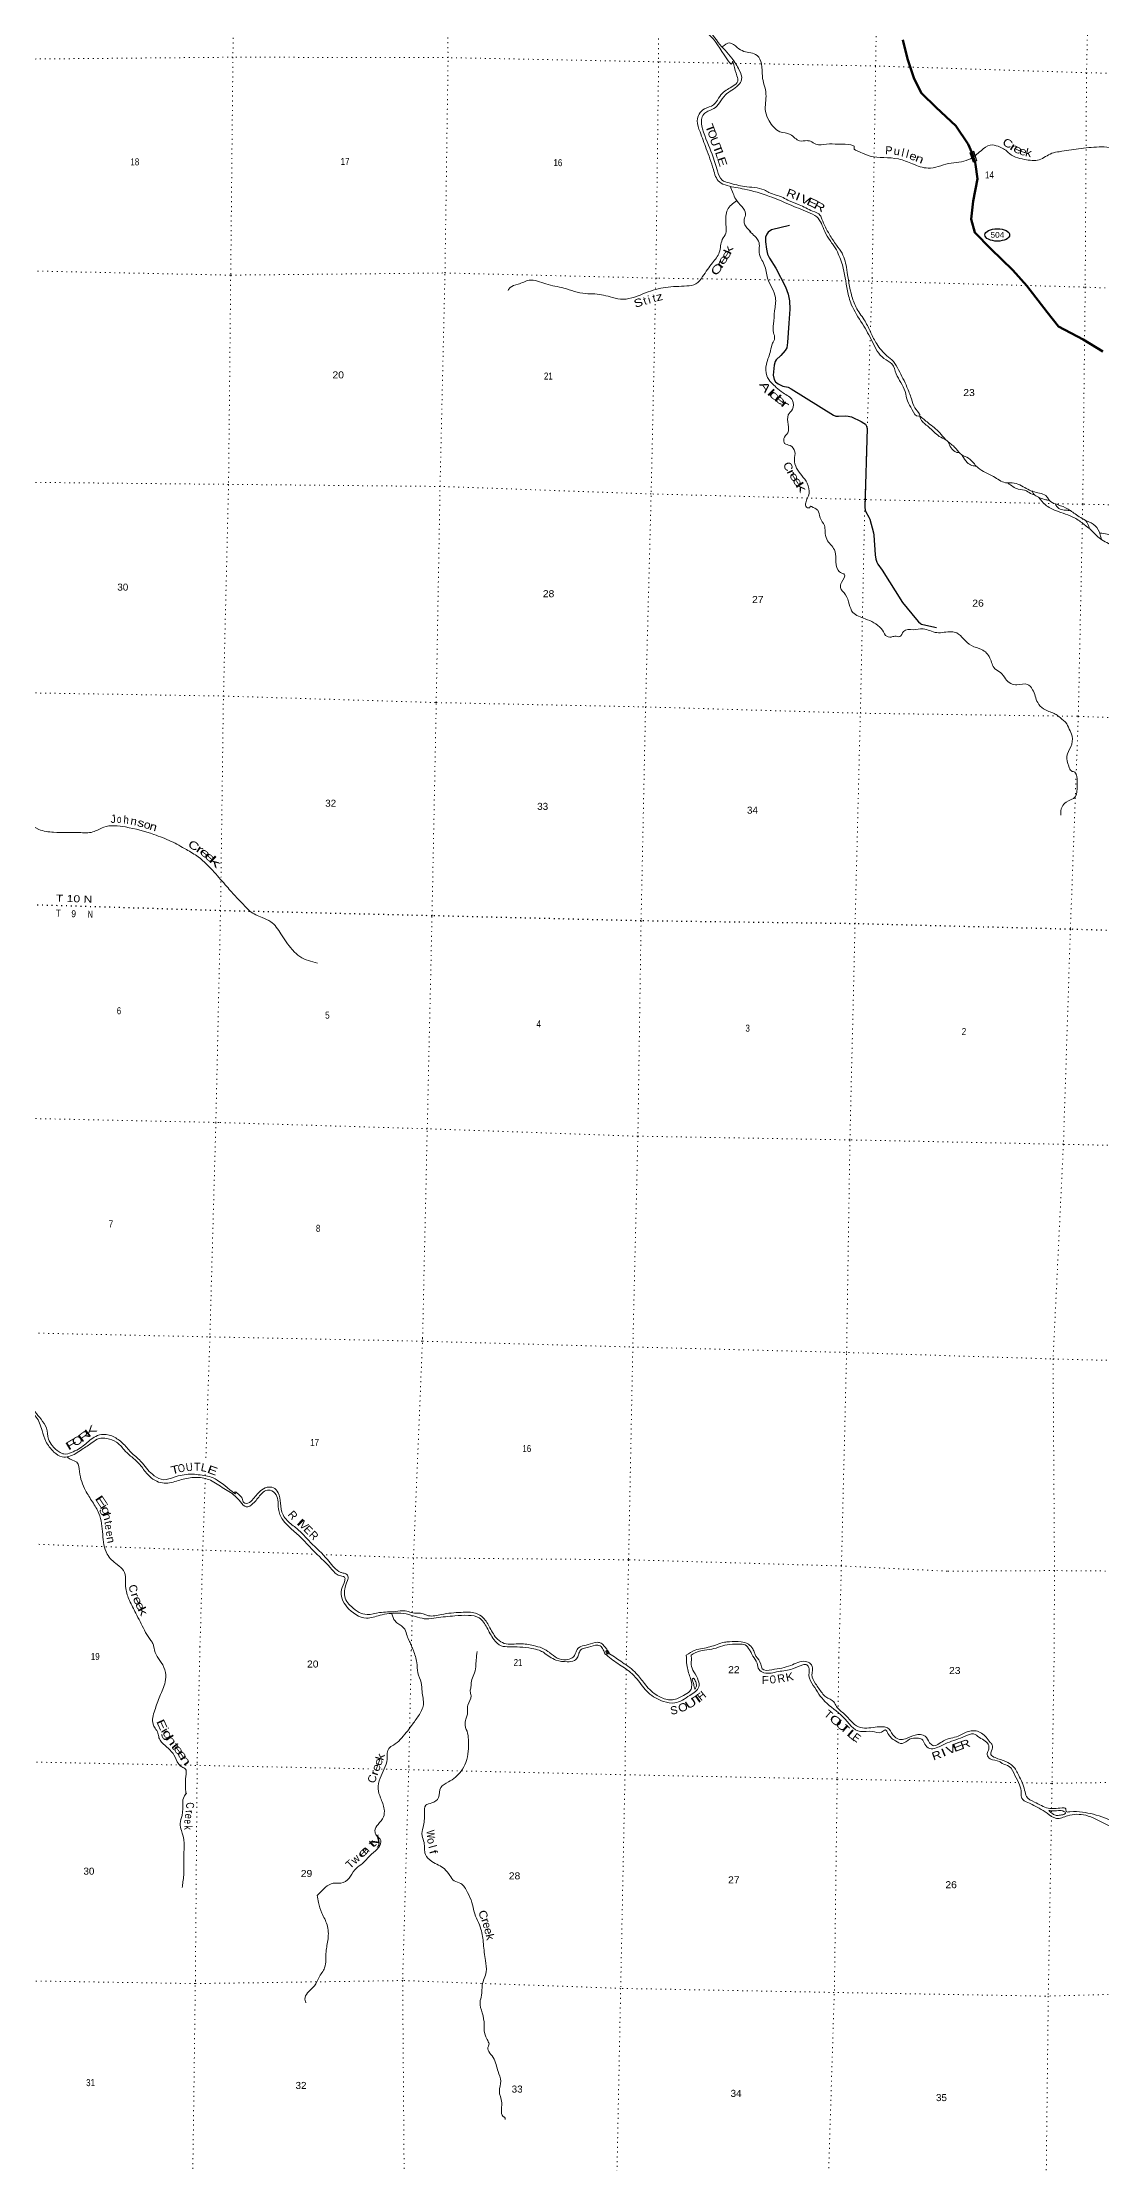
# Model space of a CAD drawing. Header units: feet. Extents: x -509309 to -252658, y -547785 to -360805.
# Drawn here: x -408342 to -381871, y -467175 to -414164 of the extents above; entities that cross this region are included whole.
import ezdxf
from ezdxf.enums import TextEntityAlignment as Align

# ---------------------------------------------------------------- set-up
doc = ezdxf.new("R2010")
doc.units = ezdxf.units.FT
doc.header["$LTSCALE"] = 80
doc.linetypes.add('DOTTED', pattern=[1.5, 0.3, -1.2])
for name, color, linetype, lineweight in [('17', 7, 'Continuous', 25), ('23', 7, 'Continuous', 70), ('29', 7, 'Continuous', 25), ('39', 7, 'Continuous', 13), ('59', 7, 'Continuous', 13), ('6', 7, 'DOTTED', 25), ('7', 7, 'DOTTED', 13)]:
    doc.layers.add(name, color=color, linetype=linetype, lineweight=lineweight)
doc.layers.add('41', color=7, linetype='Continuous')

msp = doc.modelspace()

# ---------------------------------------------------------------- linework, layer by layer
at = {"layer": '17'}
msp.add_ellipse((-384477.76, -418975.78), major_axis=(309.24, -1), ratio=0.500121, dxfattribs=at)
at = {"layer": '23'}
msp.add_lwpolyline([(-381839.8, -421884.53), (-382332.82, -421586.83), (-382949.86, -421260.9), (-383229.01, -420902.53), (-383738.19, -420250.91), (-384086.99, -419855.19), (-384638.33, -419323.41), (-385041.14, -418914.72), (-385133.88, -418577.59), (-385080.17, -418128.4), (-384972.44, -417571.63), (-385024.86, -417214.32), (-385031.92, -417166.22), (-385035.06, -417144.82), (-385111.85, -416912.53), (-385207, -416709.66), (-385512.57, -416250.37), (-386006.91, -415791.9), (-386374.39, -415432.03), (-386555.13, -415073.31), (-386719.46, -414574.22), (-386836.05, -414102.05)], dxfattribs=at)
at = {"layer": '29'}
for points in [[(-389673.07, -418741.16), (-390123.82, -418847.46), (-390199.67, -418902.83), (-390238.61, -418954.09), (-390269.36, -419034.07), (-390271.4, -419150.96), (-390244.76, -419333.47), (-390220.16, -419456.51), (-390173.02, -419552.89), (-390009.04, -419807.18), (-389771.27, -420274.74), (-389707.73, -420457.25), (-389672.88, -420619.25), (-389664.69, -420832.52), (-389689.28, -421177.04), (-389722.08, -421661), (-389740.53, -421798.41), (-389779.47, -421866.07), (-389886.06, -421989.11), (-390000.84, -422095.75), (-390031.59, -422138.82), (-390050.03, -422226.99), (-390074.63, -422481.28), (-390052.09, -422585.87), (-390017.24, -422645.33), (-389949.6, -422700.71), (-389836.86, -422751.97), (-389707.73, -422782.74), (-389631.89, -422817.59), (-388574.23, -423482.01), (-388508.65, -423502.52), (-388443.05, -423506.62), (-388270.87, -423498.42), (-388205.29, -423502.52), (-388123.29, -423523.03), (-387877.33, -423637.87)], [(-387877.33, -423637.87), (-387808.66, -423681.96), (-387774.84, -423707.6), (-387759.47, -423725.03), (-387743.07, -423755.79), (-387725.65, -423814.24), (-387791.24, -425782.9), (-387783.03, -425850.57), (-387766.64, -425897.74), (-387684.65, -426028.98), (-387666.2, -426080.24), (-387570.88, -426419.64), (-387561.67, -426480.13), (-387528.87, -426972.3), (-387514.51, -427076.89), (-387487.88, -427152.76), (-387459.17, -427206.08), (-387356.7, -427349.62), (-386848.37, -428161.7), (-386495.81, -428588.24), (-386443.53, -428646.7), (-386396.39, -428687.71), (-386373.84, -428702.07), (-386340.04, -428711.28), (-385995.68, -428785.11)]]:
    msp.add_lwpolyline(points, dxfattribs=at)
at = {"layer": '39'}
for p, q in [((-391155.42, -417758.12), (-391077.35, -417936.11)), ((-388578.23, -419226.46), (-388492.32, -419350.55))]:
    msp.add_line(p, q, dxfattribs=at)
for points in [[(-397760.54, -410243.28), (-397505.49, -410533.53), (-397201.98, -410876.24), (-397006.46, -410951.89), (-396610.32, -411038.98), (-396270.07, -410986.47), (-396109.76, -410886.71), (-395942.21, -410714.73), (-395536.27, -410456.37), (-395204.37, -410303.26), (-395084.19, -410321.37), (-394919.72, -410452.75), (-394617.82, -410771.33), (-394537.85, -411031.89), (-394420, -411309.17), (-394180.72, -411530.23), (-393756.1, -411834.81), (-393608.92, -411919.69), (-393514.81, -412055.91), (-393233.6, -412410.3), (-392955.82, -412730.47), (-392643.39, -413139.65), (-392522.46, -413352.68), (-392434.9, -413400.37), (-392325.09, -413438.4), (-392250.19, -413522.06), (-392199.3, -413601.28), (-392016.83, -413736.99), (-391816.23, -413868.99), (-391407.94, -414309.93), (-391098.62, -414664.79), (-391098.58, -414662.78), (-390987.7, -414996.21), (-390961.89, -415133.28), (-391074.32, -415251.94), (-391348.4, -415430.14), (-391473.89, -415608.86), (-391570.19, -415723.77), (-391796.82, -415826.43), (-391927.49, -415954.82), (-391974.45, -416120.8), (-391906.82, -416399.24), (-391751.21, -416819.82), (-391573.16, -417339.24), (-391423.77, -417651.21), (-391228.51, -417742.93), (-390796.23, -417830.63), (-390172.75, -418011.99), (-389672.09, -418213.36), (-389215.47, -418405.96), (-388990.53, -418524.31), (-388787.81, -418889.42), (-388657.01, -419112.67), (-388578.15, -419226.58)], [(-388499.01, -419232.23), (-388672.59, -418963.71), (-388858.95, -418580.79), (-388901.53, -418485.63), (-389094.54, -418379.88), (-389425.2, -418219.56), (-389676.63, -418124.88), (-389829.87, -418041.91), (-390185.19, -417915.33), (-390304.16, -417852.16), (-390797.13, -417764.3), (-391177.21, -417677.49), (-391354.7, -417604.16), (-391469.34, -417375.16), (-391604.98, -416960.94), (-391841.33, -416326), (-391850.27, -416020.43), (-391760.12, -415913.45), (-391561.7, -415816.34), (-391422.83, -415678.04), (-391270.88, -415477.67), (-390951.52, -415233.92), (-390866.86, -415094.7), (-390925.12, -414856.61), (-391110.89, -414558.09), (-391451.66, -414162.5), (-391860.18, -413735.63), (-392053.23, -413631.89), (-392153.46, -413501.59), (-392311.5, -413346.2), (-392435.33, -413305.93), (-392531.41, -413167.66), (-392900.74, -412679.16), (-393188.08, -412330.7), (-393200.89, -412256.13), (-393522.87, -411937.22), (-393617.27, -411819.08), (-393887.2, -411629.64), (-394179.01, -411427.78), (-394358.49, -411233.85), (-394463.93, -410934.68), (-394668.69, -410571.54), (-394674.61, -410565.41), (-395008.97, -410266.38), (-395179.04, -410229.34), (-395482.12, -410340.75), (-395604.54, -410336.67), (-396052.36, -410696.79), (-396284.58, -410893.79), (-396576.28, -410925.02), (-396997.55, -410899.8), (-397217.76, -410739.34), (-397318.01, -410490.49), (-397651.75, -410220.65)], [(-391353.04, -414276.35), (-391168.73, -414175.33), (-390975.89, -414291.12), (-390814.86, -414388.29), (-390481.19, -414488.38), (-390368.28, -414701.28), (-390349.34, -415009.03), (-390258.41, -415454.64), (-390269.7, -415888.47), (-390179.25, -416123.08), (-389912.71, -416394.84), (-389650.87, -416467.6), (-389416.54, -416624.28), (-389231.71, -416619.37), (-389149.61, -416632.82), (-389008.29, -416707.55), (-388743.19, -416706.01), (-388468.09, -416706.65), (-388197.18, -416717.27), (-388053.78, -416788.02), (-388055.86, -416792), (-387905.17, -416907.08), (-387651.8, -417005.81), (-386946.13, -417076.04), (-386594.75, -417198.53), (-386206.98, -417305.57), (-385695.05, -417193.68), (-385193.32, -417091.67), (-385025.92, -416989.58)], [(-385025.92, -416989.58), (-384882.37, -416869.88), (-384655.14, -416731.07), (-384456.83, -416760.55), (-384214.27, -416905.31), (-384206.37, -416913.48), (-383797.63, -417087.18), (-383428.28, -417095.45), (-383114.35, -416936), (-382928.92, -416894.94), (-382445.8, -416824.76), (-381934.91, -416775.14), (-381678.15, -416791.55), (-381404.97, -416906.69), (-381090.11, -417050.67), (-380720.62, -417050.9), (-380349.69, -416964.75), (-380095.31, -417003.22), (-379977.64, -417051.43), (-379868.29, -417189.6)], [(-390993.24, -418122.15), (-391218.53, -418345.9), (-391261.45, -418509.94), (-391260.7, -418704.86), (-391254.28, -418801.42), (-391262.46, -418929.88), (-391349.5, -419091.16), (-391425.18, -419413.39), (-391592.13, -419669.77), (-391842.94, -420017.15), (-392010.66, -420199.17), (-392238.41, -420249.57), (-392763.15, -420286.89), (-393265.45, -420423.06), (-393824.36, -420582.37), (-394096.71, -420537.57), (-394534.98, -420447.76), (-394769.82, -420441.78), (-395307.73, -420306.07), (-395757.77, -420199.99), (-396175.93, -420108.51), (-396454.72, -420208.28), (-396654.91, -420291.29), (-396700.25, -420360.85)], [(-391077.35, -417936.11), (-391013.31, -418082.14), (-390768.36, -418443.95), (-390755.78, -418771.69), (-390647.42, -418896.1), (-390651.4, -418894.02), (-390505.23, -419039.16), (-390430.32, -419361.93), (-390383.43, -419559.64), (-390299.86, -419725.82), (-390219.06, -420056.72), (-390020.36, -420542.33), (-390042.01, -420875.52), (-390069.55, -421200.57), (-390069.2, -421419.59), (-390041.41, -421558.71), (-390093.68, -421682.4), (-390145.03, -421870.41), (-390246.98, -422202.24), (-390237.84, -422495.76), (-390126.24, -422666.43), (-389999.71, -422785.12), (-389829.32, -422922.63), (-389595.59, -423115.47), (-389599.23, -423332.42), (-389699.99, -423473.38), (-389699.98, -423712.49), (-389715.52, -423921.2), (-389810.33, -424066.28), (-389792.24, -424185.13), (-389656.57, -424237.67), (-389536.67, -424392.41), (-389545.95, -424587.16), (-389493.38, -424805.06), (-389228.59, -425181.27), (-389180.7, -425439.28), (-389264.84, -425666.92), (-389242.64, -425779.82), (-389158.35, -425783.26), (-389158.05, -425765.18), (-389040.28, -425807.36), (-388964.77, -425854.86), (-388907.67, -426042.7), (-388798.52, -426239.45), (-388780.83, -426382.42), (-388737.99, -426582.07), (-388549.61, -426844.47), (-388513.27, -427072.14), (-388457.75, -427354.39), (-388366.62, -427428.27), (-388302.85, -427457.48), (-388370.59, -427665.3), (-388394.73, -427787.47), (-388267.27, -427970.47), (-388085.9, -428411.58), (-387775.28, -428569.55), (-387562.03, -428665.6), (-387377.78, -428815.4), (-387271.88, -428986.94)], [(-388492.32, -419350.55), (-388348.01, -419726.74), (-388222.24, -420369.85), (-388125.54, -420711.07), (-387848.59, -421200.02), (-387597.06, -421648.34), (-387308.82, -422063.13), (-387110.29, -422199.12), (-387003.95, -422444.05), (-386780.49, -422889.89), (-386722.16, -423123.96), (-386603.37, -423345), (-386443.35, -423502.43), (-386410.79, -423476.86), (-386418.45, -423454.62), (-386536.35, -423299.92), (-386624.89, -423071.36), (-386734.44, -422778.15), (-386942.14, -422350.66), (-387073.11, -422137.46), (-387235.44, -421998.07), (-387489.49, -421700.4), (-387639.39, -421418.56), (-387781.19, -421132.84), (-387984.83, -420821.96), (-388110.2, -420514.41), (-388239.48, -419841.1), (-388357.12, -419431.21), (-388499.01, -419232.23)], [(-386420.74, -423492.64), (-386205.21, -423671.23), (-385916.22, -423921.27), (-385770.42, -424088.5), (-385705.08, -424143.86), (-385505.22, -424320.05), (-385367.21, -424473.09), (-385197.89, -424554.33), (-385049.71, -424699.5), (-384954.97, -424797.55), (-384571.02, -425013.03), (-384270.37, -425166.82), (-384055.67, -425176.48), (-383870.11, -425247.94), (-383549.32, -425398.05), (-383236.06, -425517.89), (-383179.22, -425601.24), (-383022.21, -425698.34), (-382770.78, -425793.02), (-382532.4, -425947.76), (-382244.1, -426119.42), (-382033.29, -426241.54), (-381902.59, -426470.81), (-381875.25, -426586.37)], [(-386420.08, -423492.53), (-386384.47, -423583.8), (-386198.83, -423769.8), (-385925.73, -424009.52), (-385765.9, -424094.73)], [(-385703.08, -424147.83), (-385629.31, -424295.85), (-385504.62, -424404.46), (-385421.7, -424417.8)], [(-385352.23, -424485.51), (-385229.85, -424664.3), (-385110.58, -424736.65), (-384999.18, -424758.13)], [(-384208.57, -425177.23), (-383953.77, -425326.9), (-383745.72, -425374.63), (-383608.48, -425453.31), (-383545.83, -425471.09)], [(-383614.84, -425368.42), (-383538.63, -425478.61), (-383413.2, -425543.02), (-383261.47, -425595.83), (-383176.41, -425604.31)], [(-383444.52, -425531.73), (-383275.6, -425720.17), (-383012.96, -425865.27), (-382771.43, -425951.75), (-382548.1, -426045.95), (-382309.86, -426208.73), (-382121.7, -426364.62), (-381864.53, -426596.04), (-381556.96, -426816.25), (-381482.6, -426932.04), (-381416.55, -426945.22), (-381296.67, -426981.41), (-381249.11, -427138.94), (-381169.93, -427327.15), (-381041.8, -427469.98), (-380940.72, -427789.17), (-380844.8, -428176.59), (-380827.65, -428351.69), (-380775.58, -428599.73), (-380759.96, -428985.79), (-380848.28, -429223.4), (-380885.81, -429425.71), (-380857.22, -429637.18), (-380778.82, -429871.59), (-380655.71, -430074.61), (-380421.3, -430106.71), (-380232.43, -430099.87), (-380081.39, -430137.75)], [(-383030.86, -425695.04), (-382937.74, -425810.28), (-382801.9, -425852.77), (-382668.96, -425858.79)], [(-382278.29, -426099.99), (-382207.58, -426216.49), (-382179.19, -426315.97)], [(-381913.9, -426426.42), (-381727.63, -426455.69), (-381623.95, -426486.35)], [(-387271.88, -428986.94), (-387132.28, -429024.51), (-387041.57, -429003.95), (-386915.24, -429014.12), (-386822.68, -428883.07), (-386578.99, -428840.99), (-386333.64, -428819.02), (-385989.86, -428915.27), (-385621.98, -428891.36), (-385491.99, -428923.7), (-385319.69, -429067.28), (-385125.78, -429239.35), (-384868.36, -429336.14), (-384661.07, -429548.62), (-384535.06, -429818), (-384386.15, -429918.98), (-384274.14, -430065.55), (-384139.58, -430184.38), (-383985.57, -430221.14), (-383724.29, -430207.49), (-383593.99, -430340.3), (-383466.84, -430661.94), (-383320.88, -430819.14), (-383059.78, -430936.08), (-382960.34, -430994.03), (-382853.42, -431084.25), (-382772.22, -431151.94), (-382678.75, -431326.32), (-382609.38, -431500.3), (-382639.99, -431769.04), (-382740.32, -432004.44), (-382692.3, -432254.42), (-382625.99, -432372.08), (-382538.2, -432405.72), (-382489.73, -432509.02), (-382483.53, -432738.19), (-382530.37, -433016.69), (-382755.49, -433149.52), (-382859.83, -433264.29), (-382887.52, -433478.82)], [(-411820.83, -433437.28), (-411110.09, -433321.55), (-410691.18, -433216.76), (-410331.9, -433226.86), (-409771.17, -433318.75), (-408990.56, -433470.62), (-408432.34, -433831.71), (-408062.06, -433904.29), (-407429.59, -433908.98), (-407079.98, -433896.82), (-406810.92, -433778.81), (-406262.6, -433772.02), (-405556.87, -433958.79), (-405121.99, -434130.92), (-404743.9, -434336.26), (-404445.76, -434520.14), (-404048.51, -434900.61), (-403731.26, -435261.64), (-403488.81, -435532.99), (-403325.02, -435704.55), (-403157.17, -435874.17), (-402850.6, -436034.08), (-402635.47, -436138.2), (-402381.52, -436441.89), (-402100.91, -436832.44), (-401907.1, -437010.54), (-401464.05, -437174.77)], [(-412028.49, -445041.6), (-411734.64, -445395.85), (-411511.07, -445715.11), (-411409.03, -445857.49), (-411344.87, -445983.16), (-411224.13, -446087.68), (-410959.21, -446216.75), (-410822.58, -446331.58), (-410642.07, -446704.36), (-410480.07, -447102.95), (-410450.29, -447362.66), (-410420.94, -447648.49), (-410334.39, -447756.45), (-410190.56, -447801.08), (-409887.25, -447796.17), (-409559.64, -447898.17), (-409255.14, -448062.07), (-409065.84, -448149.67), (-408792.09, -448230.66), (-408603.94, -448386.56), (-408413.85, -448667.07), (-408350.73, -448855.01), (-408256.88, -449125.85), (-408054.51, -449392.51), (-407851.76, -449516.5), (-407680.89, -449505.33), (-407352.61, -449328.04), (-407098.7, -449155.52), (-406926.35, -449055.97), (-406733.59, -449057.22), (-406490.09, -449145.74), (-406302.47, -449333.78), (-406136.46, -449493.32), (-405934.73, -449677.58), (-405737.98, -449920.03), (-405386.52, -450157.06), (-405205.98, -450168.15), (-404869.17, -450081.43), (-404516.85, -450027.12), (-404184.4, -450080.97), (-403850.31, -450275.51), (-403528.62, -450491.94), (-403392.56, -450640.93), (-403246.02, -450763.98), (-403079.99, -450682.4), (-402889.56, -450462.58), (-402755.21, -450354.35), (-402610.73, -450360.81), (-402480.66, -450507.69), (-402436.23, -450852.04), (-402314.13, -451115.33), (-402170.07, -451266.46), (-401908.95, -451501.96), (-401577.44, -451851.17), (-401152.83, -452276.31), (-400973.04, -452452.16), (-400855.3, -452496.35), (-400791.46, -452521.55), (-400782.74, -452600.06), (-400868.95, -452831.68), (-400852.68, -453059.02), (-400729.57, -453262.04), (-400244.31, -453543.53), (-399903.76, -453472.94), (-399451.06, -453420.33), (-399186.54, -453452.94), (-398742.59, -453562.94), (-398497.2, -453538.97), (-398038.47, -453486.46), (-397696.89, -453474.16), (-397424.85, -453537.04), (-397234.12, -453779.39), (-397058.39, -454077.74), (-396878.3, -454235.51), (-396675.84, -454257.02), (-396412.96, -454267.51), (-396112.3, -454300.73), (-395924.33, -454348.12), (-395809.77, -454405.45)], [(-412027.06, -444946.52), (-411737.07, -445301.37), (-411513.2, -445602.55), (-411385.7, -445783.54), (-411230.44, -445985.09), (-410909.99, -446155.29), (-410726.35, -446341.25), (-410541.66, -446704.05), (-410432.39, -447013.34), (-410379.65, -447341.75), (-410376.17, -447613.08), (-410229.06, -447701.97), (-410030.18, -447697.3), (-409689.84, -447759.33), (-409392.57, -447874.88), (-409213.38, -447966.33), (-408974.84, -448044.8), (-408705.3, -448204), (-408376.17, -448575.28), (-408243.29, -448794.54), (-408189.65, -449068.72), (-408095.98, -449231.06), (-407923.95, -449390.7), (-407804.31, -449440.95), (-407616.97, -449405.95), (-407288.42, -449212.59), (-407009.79, -449002.31), (-406820.17, -448951.27), (-406542.24, -449022.29), (-406312.19, -449194.97), (-406101.19, -449425.6), (-405859.98, -449650.72), (-405842.28, -449673.12), (-405548.27, -449983.52), (-405315.01, -450083.92), (-405052.92, -450022.05), (-404644.01, -449946.6), (-404261.15, -449987.24), (-403846.75, -450183.14), (-403525.2, -450407.61), (-403529.11, -450401.51), (-403352.87, -450549.17), (-403308.45, -450654.41), (-403246.58, -450677.56), (-403100.63, -450595.64), (-402891.92, -450364.09), (-402725.76, -450274.47), (-402569.3, -450285.16), (-402450.94, -450411.74), (-402392.98, -450667.91), (-402327.63, -450962.39), (-402221.62, -451106.85), (-401983.98, -451305.78), (-401642.37, -451651.15), (-401213.84, -452082.38), (-400935.59, -452374.43), (-400869.85, -452405.69), (-400777.87, -452429.35), (-400708.62, -452490.8), (-400720.61, -452607.14), (-400784.4, -452819.05), (-400792.78, -452959.56), (-400735.38, -453129.32), (-400616.98, -453253.9), (-400426.65, -453399.79), (-400228.75, -453453.37), (-399916.71, -453406.42), (-399520.65, -453378.97), (-399273.42, -453365.07), (-398965.07, -453418.52), (-398955.21, -453416.88), (-398691.05, -453483.44), (-398371.25, -453452.69), (-397872.34, -453398.85), (-397515.27, -453420.98), (-397324.4, -453534.73), (-397155.93, -453786.74), (-396965.91, -454071.27), (-396798.96, -454174.56), (-396401.51, -454183.31), (-396064.95, -454231.21), (-395851.12, -454293.1), (-395662.79, -454406.32), (-395659.76, -454408.49)], [(-407716.64, -449518.03), (-407622.84, -449582.11), (-407483.45, -449649.18), (-407415.59, -449881.72), (-407263.96, -450355.15), (-407090.55, -450638.01), (-406931.33, -450926.62), (-406834.94, -451451.24), (-406723.88, -451943.98), (-406471.7, -452206.27), (-406315.78, -452354.09), (-406258.1, -452801.55), (-406163.47, -453104.98), (-406008.73, -453417.63), (-405791.92, -453846.1), (-405667.34, -454055.62), (-405594.91, -454155.56), (-405562.63, -454236.19)], [(-399609.18, -453433.68), (-399528.61, -453613.93), (-399431.55, -453693.93), (-399348.18, -453751.61), (-399285.08, -453821), (-399227.55, -453982.72), (-399163.72, -454128.47), (-399117.36, -454237.76), (-399070.15, -454349.61)], [(-405562.63, -454236.19), (-405499.6, -454453.73), (-405370.75, -454652.9), (-405266.97, -454905.83), (-405273.24, -455138.66), (-405406.19, -455491.66), (-405533.15, -455846.78), (-405582.66, -456028.61), (-405577.61, -456191.36), (-405525.33, -456296.75), (-405453.21, -456414.55), (-405429.25, -456531.46), (-405258.43, -456741.45), (-405055.69, -456962.06), (-404935.42, -457191.19), (-404854.42, -457262.97), (-404763.09, -457318.87), (-404753.26, -457439.54), (-404766.51, -457724.46), (-404742.12, -457927.73), (-404741.64, -457924.2), (-404791.35, -457985.06), (-404832.76, -458163.02), (-404852.54, -458475.93), (-404900.41, -458677.88), (-404869.53, -458855.16), (-404803.51, -459087.31), (-404805.2, -459398.55), (-404807.55, -459745.92), (-404809.58, -459966.78), (-404830.73, -460135.07), (-404849.4, -460277.31)], [(-395015.12, -454419.46), (-394957.71, -454304.22), (-394886.6, -454255.19), (-394703.04, -454206.05), (-394467.12, -454147.76), (-394379.16, -454171.35), (-394288.26, -454259.3), (-394223.36, -454340.77), (-394165.19, -454433.82)], [(-394933.28, -454420.93), (-394879.75, -454325.63), (-394758.59, -454285.49), (-394516.55, -454221.27), (-394406.3, -454233.18), (-394325.64, -454333.01), (-394287.57, -454431.97)], [(-392250.54, -454466.55), (-392026.56, -454343.83), (-391657.7, -454261.67), (-391296.3, -454145.22), (-391171.6, -454133.26), (-390882.51, -454138.16), (-390698.7, -454193.52), (-390588.23, -454311.93), (-390541.66, -454409.17), (-390509.23, -454496.19)], [(-392128.14, -454468.85), (-391916.48, -454365.79), (-391672.9, -454329.73), (-391445.04, -454273.31), (-391231.1, -454208.61), (-390947.73, -454195.33), (-390775.32, -454212.32), (-390668.93, -454334.68), (-390616.28, -454428), (-390585.06, -454494.97)], [(-399070.15, -454349.61), (-398984.59, -454655.93), (-398959.12, -454909.43), (-398873.25, -455153.99), (-398853.29, -455379.27), (-398821.15, -455707.2), (-398940.62, -455982.12), (-399107.56, -456218.02), (-399399.2, -456576.14), (-399568.42, -456717.61), (-399684.36, -456799.82), (-399727.38, -457066.11), (-399902.71, -457540.83), (-399951.86, -457813.03), (-399891.65, -458033.03), (-399800.54, -458319.87), (-399818.12, -458512.33), (-399954.03, -458698.59), (-400031.3, -458861.84), (-399995.19, -458972.95), (-399885.05, -459097.48), (-399934.37, -459269.27), (-400114.18, -459440.67), (-400382.05, -459706.85), (-400536.97, -459834.53), (-400677.34, -460044.81), (-400882.28, -460163.54), (-401071.12, -460170.1), (-401267.66, -460268.9), (-401469.99, -460463.99), (-401475.86, -460468.51)], [(-397475.48, -454377.17), (-397501.74, -454588.83), (-397510.85, -454757.35), (-397556.63, -454955.31), (-397621.9, -455120.79), (-397630.61, -455267.22), (-397650.54, -455369.27), (-397626.55, -455484.18), (-397709.12, -455717.61), (-397715.86, -455866.09), (-397725.72, -455966.32), (-397757.67, -456066.14), (-397776.59, -456222.43), (-397714, -456422.39), (-397695.71, -456629.57), (-397700.09, -456868.46), (-397757.42, -457148.54), (-397879.83, -457365.18), (-398196.02, -457638.5), (-398385.2, -457773.58), (-398444.06, -458027.53), (-398611.16, -458163.02), (-398760.74, -458218.51), (-398790.66, -458426.81), (-398829.06, -458769.49), (-398853.02, -458981.92), (-398803.93, -459151.51), (-398771.21, -459447.31), (-398607.83, -459625.02), (-398292.03, -459811.57), (-398162.52, -459974.6), (-398052.56, -460109.17), (-397887.16, -460176.47), (-397718.53, -460396.45), (-397606.76, -460651.54), (-397552.75, -460881.46), (-397382, -461314.35), (-397320.57, -461686.99), (-397269.98, -462103.61), (-397251.05, -462385.1), (-397349.43, -462714.64), (-397366.14, -462969.37), (-397405.43, -463141.35), (-397350.11, -463409.45), (-397299.43, -463711.6), (-397262.77, -464011.5), (-397192.59, -464235.69), (-397196.72, -464241.64), (-397079.37, -464520.93), (-396955.35, -464874.64), (-396885.51, -465116.9), (-396922.03, -465357.21), (-396861.32, -465659.55), (-396797.54, -466014.16), (-396791.56, -466016.28), (-396780.59, -466074.71)], [(-395809.77, -454405.45), (-395506.22, -454591.4), (-395223.9, -454632.74), (-395046.67, -454601.87), (-394956.6, -454507.13), (-394933.28, -454420.93)], [(-395659.76, -454408.49), (-395475.2, -454541.77), (-395255.17, -454585.98), (-395099.64, -454534.62), (-395032.01, -454459.56), (-395015.12, -454419.46)], [(-394287.57, -454431.97), (-393959.97, -454680.09), (-393642.8, -454900.8), (-393479.24, -455068.48), (-393198.35, -455407), (-392816.91, -455626.89), (-392538.5, -455662.13), (-392159.64, -455474.31), (-391936.95, -455263.53), (-391950.02, -455100.63), (-392058.52, -454885.77), (-392127.42, -454701.76), (-392123.65, -454605.44), (-392128.14, -454468.8)], [(-394230.36, -454432.68), (-394238.92, -454422.3), (-394260.47, -454379.14), (-394255.75, -454356.3), (-394225.97, -454376.89), (-394218.14, -454389.08), (-394195.27, -454433.49)], [(-394230.37, -454432.68), (-394211.07, -454437.45), (-394195.27, -454433.49)], [(-394165.19, -454433.82), (-393844.99, -454650.08), (-393498.74, -454927.55), (-393296.55, -455178.28), (-393012.48, -455452.6), (-392725.68, -455578.36), (-392593.3, -455584.81), (-392322.27, -455475.33), (-392159.7, -455367.88), (-392115.67, -455266.27), (-392155.38, -455022.55), (-392234.06, -454714.47), (-392250.54, -454466.55)], [(-390585.06, -454494.97), (-390482.52, -454665.75), (-390431.31, -454829.36), (-390310.29, -454907.89), (-389950.42, -454880.38), (-389593.87, -454814.64), (-389334.96, -454708.96), (-389256.54, -454702.37), (-389191.42, -454763.81), (-389176.91, -454848.42), (-389183.38, -454982.85), (-389075.41, -455225.81), (-388783.69, -455630.8), (-388334.95, -456012.58), (-387895.96, -456378.11), (-387604.95, -456374.47), (-387370.22, -456391.8), (-387274.9, -456339.33), (-387210.25, -456426.87), (-387020.93, -456613.1), (-386857.5, -456678.36), (-386668.83, -456571.38), (-386471.56, -456542.88), (-386365.67, -456570.93), (-386285.56, -456690.89), (-386169.21, -456805.48), (-386002.23, -456786.47), (-385728.94, -456662.97), (-385278.19, -456496.55), (-385068.33, -456438.16), (-384923.37, -456525.17), (-384690.23, -456730.28), (-384700.39, -456846.56), (-384728.46, -456954.49), (-384652.11, -457060.32), (-384424.45, -457126.76), (-384359.07, -457174.15), (-384177.76, -457249.78), (-384035.34, -457475.3), (-383919.19, -457710.39), (-383880.68, -457909.9), (-383865.08, -458044.74), (-383712.46, -458151.97), (-383432.02, -458295.69), (-383233.46, -458415.82), (-383001, -458548.62), (-382718.74, -458483.53), (-382266.81, -458471.76), (-382017.57, -458564.7), (-381615.69, -458764.88), (-381272.56, -458883.65), (-381117.12, -458946.75), (-380926.81, -459078.78), (-380818.63, -459201.26), (-380678.75, -459346.41), (-380565.77, -459450.14)], [(-390509.23, -454496.19), (-390386.67, -454693.62), (-390350.67, -454810.76), (-390110.17, -454833.26), (-389640.42, -454725.43), (-389271.2, -454625.79), (-389147.8, -454684.29), (-389094.18, -454825.84), (-389108.61, -454956.11), (-389018.44, -455184.69), (-388857.99, -455412.56), (-388763.46, -455512.7), (-388562.93, -455634.87), (-388496.79, -455750.55), (-388295.54, -455943.02), (-387947.98, -456258.67), (-387739.77, -456290.61), (-387319.62, -456260.19), (-387223.77, -456288.06), (-387084.4, -456461.32), (-386919.88, -456576.8), (-386775.02, -456559.38), (-386526.36, -456465.56), (-386279.95, -456494.19), (-386168.5, -456656.89), (-386091.44, -456724.58), (-385820.34, -456611.09), (-385456.77, -456491.26), (-385258.26, -456394.5), (-385127.18, -456362.78), (-385008.7, -456360.94), (-384754.68, -456522.25), (-384652.6, -456648.64), (-384607.61, -456713.72), (-384618.29, -456858.12), (-384638.04, -456950.13), (-384533.11, -457030.38), (-384265.83, -457125.66), (-384085.26, -457241.44), (-383940.98, -457475.03), (-383793.06, -457839.22), (-383747.87, -458002.71), (-383549.64, -458140.91), (-383205.09, -458291.84), (-382859.68, -458286.14), (-382767.69, -458305.91), (-382754.89, -458374.42), (-382666.73, -458384.07), (-382347.66, -458391.95), (-382071.59, -458445.23), (-381539.12, -458639.78), (-381060.58, -458819.27), (-380817.79, -458936.2), (-380702.47, -459107), (-380626.63, -459240.94), (-380569.93, -459330.46), (-380563.88, -459337.45)], [(-392070.86, -455044.08), (-392014.83, -455131.57), (-391998.68, -455236.29), (-392015.73, -455290.2), (-392030.26, -455316.04), (-392058.78, -455229.16), (-392085, -455126.26), (-392097.8, -455057.75), (-392070.86, -455044.08)], [(-383190.1, -458350.35), (-383091.91, -458360.19), (-382899.06, -458353.69), (-382813.09, -458373.35), (-382771.83, -458422.3), (-382786.1, -458434.09), (-382901.12, -458466.11), (-383003.73, -458478.28), (-383089.25, -458434.54), (-383142.78, -458397.41), (-383185.74, -458352.46)], [(-401475.86, -460468.51), (-401443.34, -460653.25), (-401355.84, -460917.93), (-401228.64, -461207.43), (-401203, -461561.34), (-401253.11, -461885.74), (-401288.45, -462280.7), (-401435.54, -462529.01), (-401539.6, -462729.92), (-401717.59, -462911.4), (-401780.63, -463064.87), (-401769.69, -463125.31), (-401754.26, -463159.74)]]:
    msp.add_spline(points, degree=3, dxfattribs=at)
at = {"layer": '59'}
for points in [[(-385067.12, -416885.55), (-384984.59, -417121.54), (-385083.7, -417156.2), (-385166.23, -416920.21)], [(-385078.78, -417146), (-385156.03, -416925.12), (-385072.03, -416895.74), (-384994.78, -417116.62)]]:
    msp.add_lwpolyline(points, close=True, dxfattribs=at)
at = {"layer": '6'}
msp.add_lwpolyline([(-380185.36, -436407.1), (-382650.11, -436328.09), (-388031.5, -436190.7), (-393379.84, -436118.18), (-398604.78, -435991.48), (-403889.95, -435863.77), (-409112.31, -435702.95), (-411861.94, -435734.21)], dxfattribs=at)
at = {"layer": '7'}
for p, q in [((-404270.14, -449954.15), (-404271.12, -449984.14)), ((-399121.7, -454348.77), (-399101.14, -453473.96)), ((-393747.17, -454441.21), (-393750.36, -454716.93)), ((-388438.31, -454531.29), (-388454.73, -455791.55)), ((-388456.27, -455910.27), (-388456.78, -455949.22)), ((-409810.52, -457115.56), (-400127.61, -457312.01)), ((-383121.46, -458357.23), (-383122.46, -458414.07))]:
    msp.add_line(p, q, dxfattribs=at)
for points in [[(-387648.59, -421393.26), (-387605.02, -420058.81), (-387517.67, -414753.59), (-387433.06, -409464.4), (-387445.51, -408829.28)], [(-382120.67, -408918.34), (-382122.41, -409656.85), (-382247.23, -414921.25), (-382280.79, -420279.62), (-382341.59, -425705.85), (-382452.51, -431006.65), (-382650.11, -436328.09), (-382824.5, -441702.16), (-383083.07, -447066.77), (-383047.2, -452355.99), (-383058.09, -454621.33)], [(-399099.24, -453393.1), (-399065.67, -451964.05), (-398840.38, -446548.65), (-398724.1, -441314.24), (-398604.78, -435991.48), (-398499.42, -430662.46), (-398404.9, -425260.91), (-398281.37, -419926.16), (-398203.24, -414544.43), (-398287.16, -409599.57)], [(-403532.41, -411289.12), (-403580.73, -414533.7), (-403635.84, -419980.12), (-403689.33, -425209.56), (-403818.93, -430574.35), (-403889.95, -435863.77), (-404006.71, -441154.42), (-404156.78, -446514.84), (-404258.8, -449610.28)], [(-392939.51, -412750.06), (-392941.79, -414649.64), (-393010.25, -420053.64), (-393018.14, -420416.22)], [(-391091.88, -414685.09), (-392941.79, -414649.64), (-398203.24, -414544.43), (-403580.73, -414533.7), (-408748.34, -414580.78), (-411483.76, -414588.18)], [(-379831.58, -414975.83), (-382247.23, -414921.25), (-387517.67, -414753.59), (-391020.73, -414686.46)], [(-411578.5, -419886.2), (-408822.94, -419872.15), (-403635.84, -419980.12), (-398281.37, -419926.16), (-392935.95, -420056.43), (-388269.99, -420123.58)], [(-388186.84, -420124.78), (-387607.81, -420133.11), (-382280.79, -420279.62), (-379920.78, -420379.53)], [(-393024.44, -420705.95), (-393125.98, -425374.45), (-393268.16, -430771.17), (-393379.84, -436118.18), (-393459.98, -441499.88), (-393586.41, -446768.26), (-393691.57, -452085.24), (-393747.17, -454441.21)], [(-388438.31, -454531.29), (-388372.72, -452239.65), (-388243.17, -446905), (-388160.16, -441591.67), (-388031.5, -436190.7), (-387899.15, -430928.44), (-387785.59, -425589.51), (-387653.85, -421554.47)], [(-380009.42, -425749.28), (-382341.59, -425705.85), (-387785.59, -425589.51), (-393128.77, -425448.75), (-398404.9, -425260.91), (-403689.33, -425209.56), (-408961.71, -425154.87), (-411673.21, -425181.26)], [(-411766.86, -430418.39), (-408995.58, -430414.31), (-403816.14, -430500.05), (-398499.42, -430662.46), (-393268.16, -430771.17), (-387899.15, -430928.44), (-382452.51, -431006.65), (-380097.57, -431089.49)], [(-380273.71, -441759.42), (-382824.5, -441702.16), (-388160.16, -441591.67), (-393459.98, -441499.88), (-398724.1, -441314.24), (-403932.41, -441157.21), (-409229.92, -441043.83), (-411958.24, -441119.59)], [(-410706.3, -446373.2), (-409398.01, -446401.93), (-404156.78, -446514.84), (-398843.17, -446622.95), (-393586.41, -446768.26), (-388317.47, -446902.21), (-383083.07, -447066.77), (-380362.45, -447135.32)], [(-404273.23, -450048.13), (-404332.44, -451844.69), (-404403.58, -454256.69)], [(-401479.48, -451949.65), (-404332.44, -451844.69), (-409534.32, -451660.11), (-411269.92, -451665.53)], [(-380448.97, -452376.37), (-383047.2, -452355.99), (-385728.2, -452370.37), (-388372.72, -452239.65), (-393691.57, -452085.24), (-399068.46, -452038.35), (-401340.69, -451954.75)], [(-404403.58, -454256.69), (-404474.1, -457183.57), (-404519.16, -462602.76), (-404591.11, -467987.37)], [(-399121.7, -454348.77), (-399185.38, -457256.77), (-399338.92, -462601.72), (-399296.36, -468060.69)], [(-393751.57, -454822.12), (-393782, -457458.65), (-393889.8, -462796.36), (-393997.76, -468142.11)], [(-383058.09, -454621.33), (-383109.44, -457673.07), (-383120.46, -458300.68)], [(-388461.55, -456314.95), (-388477.85, -457566.27), (-388548.63, -462824.29), (-388719.77, -468253.27)], [(-399870.7, -457317.22), (-399188.17, -457331.07), (-393782, -457458.65), (-388477.85, -457566.27), (-383939.33, -457656.56)], [(-383863.34, -457658.07), (-383109.44, -457673.07), (-380535.74, -457632.55)], [(-383123.65, -458482.28), (-383202.86, -462992.98), (-383264.1, -468309.46)], [(-380623.05, -462921.51), (-383277.16, -462990.19), (-388551.42, -462898.59), (-393889.8, -462796.36), (-399338.92, -462601.72), (-404521.95, -462677.06), (-409826.5, -462591.52), (-412340.83, -462512.06)]]:
    msp.add_lwpolyline(points, dxfattribs=at)

# ---------------------------------------------------------------- texts
at = {"layer": '17', "width": 1.1}
msp.add_text('504', height=140, dxfattribs=at).set_placement((-384474.86, -419044.09), align=Align.CENTER)
at = {"layer": '41'}
for s, rotation, width, p in [('T', 290.562, 1.45, (-391744.65, -416348.31)), ('O', 290.562, 1.05, (-391687.82, -416492.87)), ('U', 290.272, 1.15, (-391629.58, -416680.37)), ('C', 332.519, 1.25, (-384261.22, -416772.12)), ('T', 290.272, 1.45, (-391555.06, -416865.05)), ('L', 288.17, 1.2, (-391505.56, -416994.86)), ('E', 288.093, 1.35, (-391445.39, -417176.68)), ('u', 351.323, 1.05, (-387001.6, -416979.51)), ('e', 340.476, 1.2, (-386611.42, -417100.47)), ('n', 338.691, 1.35, (-386452.67, -417163.41)), ('r', 328.257, 1.7, (-384124.54, -416861.15)), ('e', 333.452, 1.4, (-384004.68, -416923.74)), ('e', 340.288, 1.2, (-383863.91, -416978.8)), ('k', 347.123, 1.15, (-383717.03, -417017.76)), ('R', 338.727, 1.25, (-389656.04, -418038.16)), ('I', 339.132, 1.45, (-389493.6, -418107.43)), ('V', 334.586, 1.3, (-389315.94, -418187.55)), ('E', 334.682, 1.5, (-389144.77, -418260.3)), ('R', 332.553, 1.4, (-388962.85, -418355.52)), ('k', 67.038, 1.45, (-391105.29, -419387.35)), ('C', 53.828, 1.5, (-391413.34, -419899.05)), ('r', 54.513, 1.85, (-391323.26, -419766.35)), ('e', 55.656, 1.6, (-391256.24, -419649.04)), ('e', 56.707, 1.6, (-391171.38, -419519.15)), ('S', 17.282, 1.25, (-393419.08, -420764.09)), ('z', 13.466, 1.3, (-392901.93, -420614.76)), ('A', 303.898, 1.55, (-390356.47, -422826.69)), ('l', 315.257, 1.85, (-390202.19, -422983.29)), ('d', 318.063, 2.1, (-390095.69, -423067.85)), ('e', 320.874, 1.8, (-389959.9, -423172.07)), ('r', 320.078, 2.05, (-389841.2, -423281.44)), ('C', 292.114, 1.15, (-389794.91, -424799.17)), ('r', 295.937, 1.5, (-389719.05, -424948.88)), ('e', 300.924, 1.5, (-389632.19, -425068.63)), ('e', 302.132, 1.55, (-389546.97, -425197.07)), ('k', 304.147, 1.85, (-389461.14, -425335.35)), ('o', 357.157, 0.75, (-406427.3, -433672.56)), ('h', 355.008, 0.9, (-406256.75, -433688.74)), ('n', 349.919, 1.05, (-406075.88, -433720.73)), ('s', 343.522, 1.3, (-405906.49, -433764.44)), ('o', 341.614, 1.15, (-405747.86, -433810.8)), ('n', 343.127, 1.2, (-405594.76, -433857.97)), ('C', 330.04, 1.35, (-404610.96, -434320.55)), ('r', 328.011, 1.7, (-404458, -434410.61)), ('e', 321.25, 1.8, (-404334.54, -434500.11)), ('e', 319.733, 1.85, (-404212.68, -434600.79)), ('k', 317.302, 2.2, (-404094.48, -434713.52)), ('O', 30.238, 1.25, (-407418.69, -449196.72)), ('R', 36.552, 1.6, (-407236.57, -449071.16)), ('K', 37.186, 1.7, (-407074.35, -448943.87)), ('F', 30.658, 1.8, (-407568.64, -449285.61)), ('T', 13.893, 1.3, (-405005.63, -449928.77)), ('O', 11.202, 0.85, (-404849.18, -449892.19)), ('U', 7.704, 0.9, (-404657.71, -449866.13)), ('L', 347.951, 1.05, (-404320.87, -449876.88)), ('E', 340.037, 1.4, (-404123.3, -449943.88)), ('E', 303.782, 1.75, (-406954.8, -450681.11)), ('g', 293.712, 1.45, (-406840.23, -450894.76)), ('i', 302.119, 1.35, (-406886.55, -450805.48)), ('h', 286.993, 1.2, (-406815.16, -451033.43)), ('I', 316.64, 2.25, (-401959.88, -451223.48)), ('e', 278.541, 0.9, (-406779.19, -451281.06)), ('e', 278.585, 0.9, (-406753.16, -451444.67)), ('n', 282.2, 1.1, (-406725.8, -451605.21)), ('r', 287.39, 1.25, (-406116.73, -452995.27)), ('e', 296.125, 1.35, (-406046.85, -453142.43)), ('e', 296.54, 1.4, (-405984.37, -453279.59)), ('k', 296.714, 1.55, (-405919.34, -453414.3)), ('F', 1.296, 1.1, (-390273.91, -455188.73)), ('O', 4.164, 0.75, (-390080.48, -455174.36)), ('K', 11.565, 1.1, (-389648.07, -455109.31)), ('S', 8.775, 1.05, (-392543.22, -455943.22)), ('O', 25.705, 1.15, (-392290.79, -455862.41)), ('U', 33.114, 1.45, (-392084.63, -455755.23)), ('T', 35.469, 1.85, (-391904.56, -455642.24)), ('E', 294.231, 1.5, (-405446.25, -456245.67)), ('i', 301.302, 1.35, (-405366.87, -456393.79)), ('g', 302.551, 1.7, (-405289.76, -456505.11)), ('O', 319.846, 1.5, (-388575.81, -456181.96)), ('U', 319.846, 1.65, (-388429.58, -456304.27)), ('L', 319.811, 1.9, (-388155.32, -456541.61)), ('h', 304.705, 1.7, (-405201.48, -456651.67)), ('t', 307.375, 1.65, (-405098.33, -456797.19)), ('e', 306.014, 1.7, (-405012.98, -456893.99)), ('e', 306.665, 1.7, (-404918.94, -457020.34)), ('k', 73.179, 1.25, (-399803.69, -457037.08)), ('R', 19.144, 1.2, (-385963.31, -457064.75)), ('I', 22.784, 1.5, (-385782.33, -456992.74)), ('V', 23.853, 1.3, (-385591.39, -456910.1)), ('E', 20.585, 1.4, (-385430.22, -456849.86)), ('R', 19.944, 1.25, (-385246.15, -456785.28)), ('n', 304.903, 1.75, (-404844.16, -457147.69)), ('C', 73.209, 1.05, (-400005.35, -457588.18)), ('r', 71.196, 1.3, (-399952.84, -457438.28)), ('e', 69.428, 1.2, (-399908.86, -457313)), ('e', 69.428, 1.2, (-399856.39, -457170.24)), ('e', 264.76, 0.85, (-404778.09, -458488.3)), ('C', 273.86, 0.8, (-404751.39, -458232.21)), ('e', 267.618, 0.75, (-404795.78, -458628.51)), ('k', 269.613, 0.85, (-404798.71, -458778.99)), ('y', 46.944, 2.1, (-399934.13, -459150.53)), ('W', 276.683, 0.8, (-398735.66, -458955.29)), ('e', 44.778, 2.05, (-400257.68, -459454.38)), ('t', 43.625, 1.95, (-400035.02, -459250.38)), ('f', 284.307, 1.25, (-398666.48, -459411.9)), ('C', 291.161, 1.15, (-397416.55, -460989.12)), ('r', 289.629, 1.35, (-397356.69, -461133.36)), ('e', 284.795, 1.05, (-397323.95, -461241.51)), ('e', 285.535, 1.1, (-397285.85, -461391.33)), ('k', 282.186, 1.15, (-397249.62, -461532.11))]:
    msp.add_text(s, height=200, rotation=rotation, dxfattribs=dict(at, width=width)).set_placement(p, align=Align.CENTER)
for s, rotation, p in [('P', 355.694, (-387194.23, -416961.04)), ('l', 347.754, (-386856.54, -417015.82)), ('l', 346.089, (-386744.97, -417047.54)), ('t', 17.282, (-393256.24, -420715.64)), ('i', 15.453, (-393151.38, -420687.28)), ('t', 14.883, (-393029.28, -420649.2)), ('J', 4.424, (-406568.1, -433667.74)), ('T', 358.753, (-404475.27, -449859.72)), ('t', 283.541, (-406786.1, -451172.34)), ('R', 311.257, (-402157.94, -451035.95)), ('V', 316.631, (-401874.57, -451295.36)), ('E', 314.672, (-401767.11, -451406.56)), ('R', 314.701, (-401629.27, -451548.29)), ('C', 284.714, (-406168.4, -452828.16)), ('H', 39.056, (-391807.79, -455561.14)), ('R', 9.328, (-389861.52, -455146.86)), ('T', 319.373, (-388761.82, -456023.95)), ('T', 317.91, (-388342.61, -456386)), ('E', 323.384, (-388052.68, -456610.98)), ('r', 272.134, (-404757.79, -458388.13)), ('o', 283.349, (-398716.5, -459132.64)), ('T', 44.042, (-400588.44, -459763.51)), ('w', 41.957, (-400455.08, -459640.64)), ('n', 44.859, (-400205.48, -459409.42)), ('l', 285.389, (-398686.26, -459279.45))]:
    msp.add_text(s, height=200, rotation=rotation, dxfattribs=at).set_placement(p, align=Align.CENTER)
at = {"layer": '6'}
for s, width, p in [('T 10 N', 1.3, (-408008.51, -435636.89)), ('T', 0.85, (-408008.06, -436010.52)), ('9', 0.9, (-407621.57, -436023.99)), ('N', 0.7, (-407217.46, -436036.01))]:
    msp.add_text(s, height=175, rotation=358.236, dxfattribs=dict(at, width=width)).set_placement(p)
at = {"layer": '7'}
for s, width, p in [('18', 0.85, (-406142.17, -417237.09)), ('17', 0.85, (-400886.8, -417225.66)), ('16', 0.85, (-395569.44, -417256.57)), ('14', 0.85, (-384784.28, -417563.44)), ('20', 1.1, (-401092.16, -422561.1)), ('21', 0.85, (-395807.86, -422590.27)), ('23', 1.1, (-385326.7, -423002.61)), ('30', 1.05, (-406469.24, -427864.16)), ('28', 1.1, (-395834.74, -428029.13)), ('27', 1.1, (-390605.45, -428173.94)), ('26', 1.1, (-385101.81, -428265.02)), ('32', 1.05, (-401274.19, -433265.65)), ('33', 1.05, (-395975.74, -433343.75)), ('34', 1.05, (-390733.26, -433439.03)), ('6', 0.85, (-406483.9, -438451.34)), ('5', 0.85, (-401274.45, -438562.43)), ('4', 0.85, (-395994.89, -438781.51)), ('3', 0.85, (-390771.54, -438887.05)), ('2', 0.85, (-385365.12, -438968.6)), ('7', 0.85, (-406685.28, -443777.46)), ('8', 0.85, (-401506.28, -443889.31)), ('17', 0.85, (-401649.89, -449242.29)), ('16', 0.85, (-396345.78, -449392.36)), ('19', 0.85, (-407132.5, -454589.72)), ('20', 1.1, (-401728.26, -454777.79)), ('21', 0.85, (-396565.31, -454738.67)), ('22', 1.1, (-391203.86, -454919.41)), ('23', 1.1, (-385682.68, -454939.76)), ('30', 1.05, (-407316.87, -459954.79)), ('29', 1.1, (-401884.04, -460011.8)), ('28', 1.1, (-396685.4, -460072.46)), ('27', 1.1, (-391205.26, -460171.74)), ('26', 1.1, (-385773.34, -460292.91)), ('31', 0.85, (-407249.1, -465238.87)), ('32', 1.05, (-402015.53, -465309.41)), ('33', 1.05, (-396613.85, -465400.28)), ('34', 1.05, (-391142.86, -465507.71)), ('35', 1.05, (-386009.33, -465614.21))]:
    msp.add_text(s, height=175, dxfattribs=dict(at, width=width)).set_placement(p)

doc.saveas('drawing.dxf')
